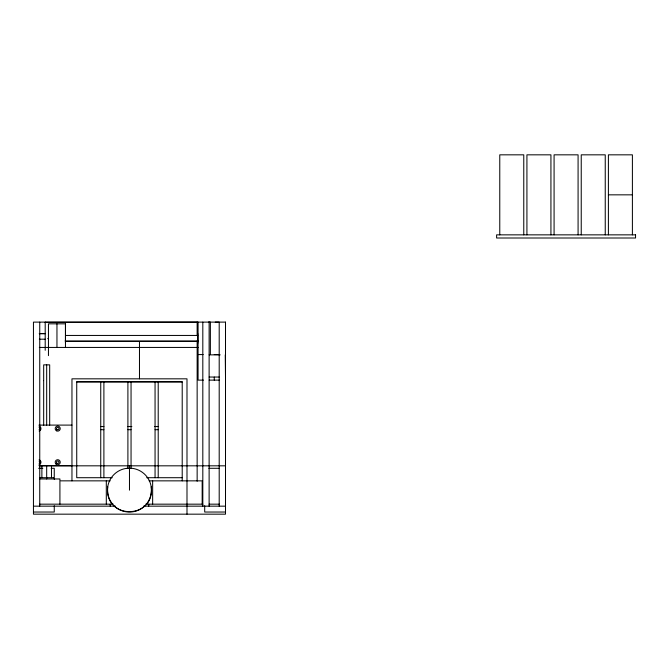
<?xml version="1.0" encoding="UTF-8"?>
<svg xmlns="http://www.w3.org/2000/svg" width="669" height="669" viewBox="0 0 669 669"><rect width="100%" height="100%" fill="white"/><g stroke="black" fill="none" stroke-linecap="round" stroke-linejoin="round"><path stroke-width="1" d="M56.957 347.437L56.957 323.829M65.462 347.437L65.462 323.829L48.452 323.829L48.452 355.632M107.717 486.848C107.032 492.969 108.52 499.509 112.676 504.167M144.454 506.032C136.66 514.068 122.335 514.035 114.508 506.073M146.394 504.167C150.124 499.576 151.813 493.622 151.345 487.734A22.002 22.002 0 0 0 131.91 468.292L126.165 468.409A22.002 22.002 0 0 0 107.6 487.734C105.008 520.239 155.141 519.228 151.227 486.848M208.402 322.124L210.375 322.115L210.375 354.57M45.199 322.307L198.074 322.14L198.074 380.126L203.451 380.126M215.259 322.124L219.198 322.115L219.198 506.165M608.397 194.838L632.397 194.838M39.32 333.538L45.199 333.538M39.32 333.722L45.199 333.722M65.462 335.445L197.748 335.445M47.716 338.631L48.469 338.631M39.32 339.191L45.199 339.191M65.077 340.964L198.074 340.964M65.462 341.449L197.748 341.449M39.32 347.437L198.074 347.437M198.074 354.57L203.2 354.57M214.256 354.57L219.365 354.57M209.121 354.863L220.21 354.863M209.121 377.04L219.198 377.04M225.503 377.04L225.252 354.863M209.196 380.126L219.365 380.126M76.734 381.974L182.211 381.974M38.927 425.099L71.959 425.099M100.659 426.538L103.887 426.538M127.704 426.538L131.86 426.538M154.748 426.538L158.193 426.538M100.743 429.69L103.896 429.69M127.904 429.69L131.049 429.69M155.057 429.69L158.21 429.69M38.927 465.699L71.959 465.699M39.747 465.825L225.503 465.825M38.651 468.292L42.816 468.292M51.137 468.292L54.256 468.292L54.256 479.364M208.853 468.292L219.256 468.292M39.747 477.708L53.612 477.708M112.241 477.708L76.734 477.708L76.734 381.681L182.211 381.681L182.211 480.852M146.703 477.708L182.211 477.708M39.747 478.962L59.917 478.962L59.917 504.167M60.745 480.852L110.159 480.852M149.12 480.852L202.172 480.852L202.172 504.167M39.747 504.167L113.245 504.167M145.708 504.167L202.816 504.167M209.121 504.167L219.415 504.167M33.45 506.165L115.411 506.165M143.542 506.165L225.503 506.165M33.45 512.036L54.256 512.036L54.256 505.756M225.503 512.036L204.697 512.036L204.697 505.756M127.043 468.292L131.132 468.375M632.397 234.852L632.397 154.832L608.397 154.832L608.397 234.852M605.244 234.852L605.244 154.832L581.236 154.832L581.236 234.852M578.083 234.852L578.083 154.832L554.083 154.832L554.083 234.852M550.93 234.852L550.93 154.832L526.921 154.832L526.921 234.852M523.768 234.852L523.768 154.832L499.768 154.832L499.768 234.852M214.256 377.082L214.256 380.126M209.121 322.115L209.121 506.165M202.816 322.115L202.816 506.165M197.748 333.53L197.748 343.364M197.146 322.14L197.146 335.671M197.146 340.856L197.146 481.237M186.994 514.168L186.994 378.83L71.959 378.83L71.959 480.852M158.21 381.681L158.21 477.733M155.057 381.681L155.057 477.708M152.649 480.852L152.649 504.167M148.752 504.167L148.752 506.165M139.478 341.449L139.478 378.83M131.049 381.681L131.049 468.342M129.477 465.825L129.477 490.168M127.904 381.681L127.904 468.342M110.201 504.167L110.201 506.165M106.304 480.852L106.304 504.167M103.896 381.681L103.896 477.708M100.743 381.681L100.743 477.708M65.462 323.829L65.462 343.046M51.48 465.699L51.48 477.708M49.682 425.158L49.682 364.856L43.677 364.856L43.677 380.611M46.679 364.856L46.679 425.158M46.679 465.699L46.679 478.962M45.199 322.115L45.199 350.288M43.677 380.878L43.677 425.359M41.879 465.699L41.879 477.708M39.747 322.115L39.747 506.165M39.128 459.795A2.517 2.517 0 0 1 39.128 464.662M39.128 426.17A2.517 2.517 0 0 1 39.128 431.037M39.103 461.133A1.263 1.263 0 0 1 39.103 463.316M39.103 427.508A1.263 1.263 0 0 1 39.103 429.69M635.55 234.852L496.615 234.852L496.615 238.005L635.55 238.005L635.55 234.852M225.503 322.115L33.45 322.115L33.45 514.168L225.503 514.168L225.503 322.115M57.082 463.316A1.263 1.263 0 0 0 58.972 462.229A1.263 1.263 0 0 0 57.082 461.133A1.263 1.263 0 0 0 57.082 463.316M57.082 429.69A1.263 1.263 0 0 0 58.972 428.603A1.263 1.263 0 0 0 57.082 427.508A1.263 1.263 0 0 0 57.082 429.69M56.447 430.786A2.517 2.517 0 0 0 60.227 428.603A2.517 2.517 0 0 0 56.447 426.421A2.517 2.517 0 0 0 56.447 430.786M55.928 464.01A2.517 2.517 0 0 0 60.143 462.881A2.517 2.517 0 0 0 57.057 459.795A2.517 2.517 0 0 0 55.928 464.01"/></g></svg>
